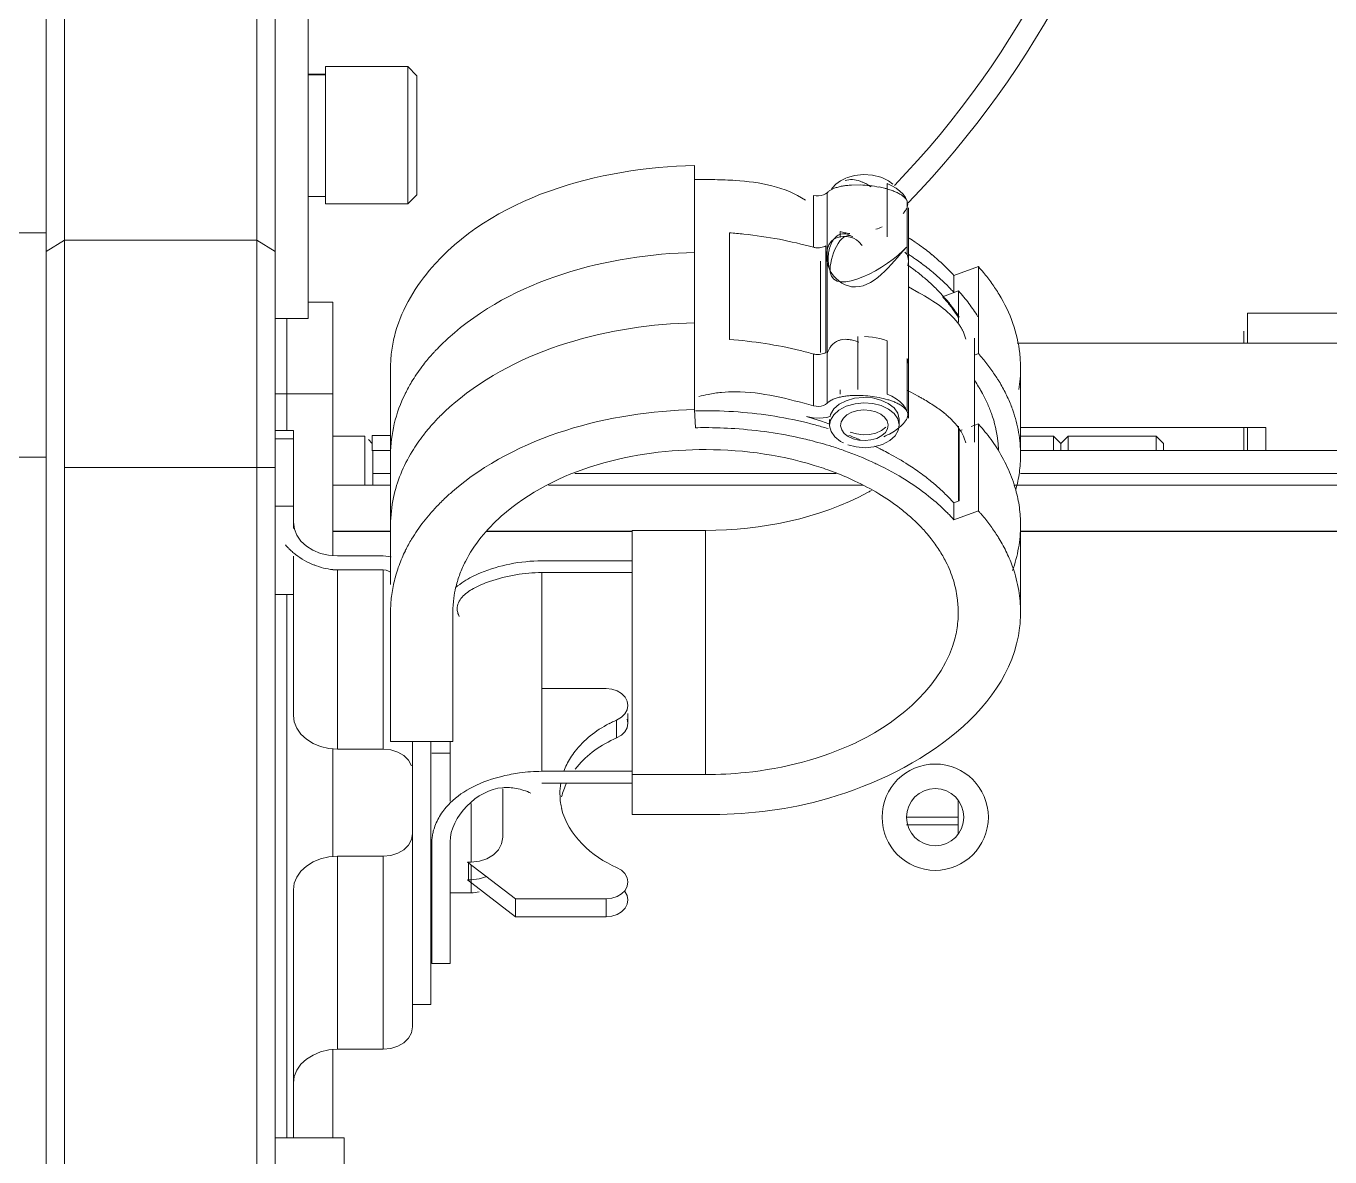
# Model space of a CAD drawing. Header units: centimetres. Extents: x 405464 to 563355, y 50011 to 66875.
# Drawn here: x 512110.53 to 512119.57, y 53207.63 to 53215.47 of the extents above; entities that cross this region are included whole.
import ezdxf

# ---------------------------------------------------------------- set-up
doc = ezdxf.new("R2010")
doc.units = ezdxf.units.CM
doc.linetypes.add('DASHED2', pattern=[9.525, 6.35, -3.175])
doc.layers.get('0').update_dxf_attribs({"lineweight": 9})
doc.layers.add('0-KRCN-MİMARİ-220526', color=8, linetype='Continuous', lineweight=9)
doc.layers.add('03__ASM_ALL_CURVES', color=7, linetype='Continuous')
doc.layers.add('DV_alçıpanel_duvar_yeni', color=1, linetype='Continuous', lineweight=20, true_color=0xff0000)

# ---------------------------------------------------------------- blocks, each defined once
blk = doc.blocks.new('A$C64829d13')
at = {"color": 8, "linetype": 'Continuous'}
for p, q in [((149.6311, 87.6983), (149.6311, 88.3587)), ((149.8375, 86.0724), (149.8375, 88.3587)), ((149.6477, 86.5253), (149.6477, 88.1771)), ((149.821, 86.8893), (149.821, 88.1771)), ((149.5691, 88.0493), (149.5691, 87.6983)), ((149.6311, 87.6983), (149.5691, 87.6983)), ((149.5793, 87.6186), (149.5793, 87.6983)), ((149.6146, 87.4749), (149.6146, 87.6983)), ((149.6206, 87.2086), (149.6206, 87.6983)), ((149.6311, 86.7661), (149.6311, 87.6983)), ((149.6116, 87.6374), (149.608, 87.6321)), ((149.575, 87.6186), (149.5337, 87.6186)), ((149.5337, 87.4446), (149.5337, 87.6186)), ((149.5827, 87.6192), (149.575, 87.6186)), ((149.575, 87.6186), (149.575, 87.4446)), ((149.5073, 87.5984), (149.5073, 87.4244)), ((149.5073, 87.5782), (149.4908, 87.5782)), ((149.4908, 87.5782), (149.4908, 87.3412)), ((149.4735, 87.5414), (149.49, 87.5414)), ((149.4735, 87.5414), (149.4735, 87.4317)), ((149.49, 87.4317), (149.49, 87.5414)), ((149.3329, 87.4993), (149.4144, 87.4993)), ((149.3329, 87.4993), (149.3329, 87.4831)), ((149.4144, 87.4993), (149.4579, 87.4659)), ((149.4144, 87.4831), (149.4144, 87.4993)), ((149.3228, 87.481), (149.3188, 87.4786)), ((149.3329, 87.4831), (149.4144, 87.4831)), ((149.4579, 87.4498), (149.4144, 87.4831)), ((149.4546, 87.4776), (149.4735, 87.4776)), ((149.4546, 87.4523), (149.4546, 87.4776)), ((149.3138, 87.4639), (149.3158, 87.4602)), ((149.4404, 87.4629), (149.4471, 87.4651)), ((149.4471, 87.4651), (149.4546, 87.4659)), ((149.4546, 87.4659), (149.4579, 87.4659)), ((149.457, 87.4659), (149.457, 87.4498)), ((149.3158, 87.4602), (149.319, 87.4572)), ((149.319, 87.4572), (149.3233, 87.4547)), ((149.4344, 87.4433), (149.4403, 87.4468)), ((149.4403, 87.4468), (149.447, 87.4489)), ((149.447, 87.4489), (149.4546, 87.4498)), ((149.4579, 87.4498), (149.4546, 87.4498)), ((149.4546, 87.3971), (149.4546, 87.4498)), ((149.5337, 87.4446), (149.575, 87.4446)), ((149.5793, 87.348), (149.5793, 87.4446)), ((149.5073, 87.4244), (149.5082, 87.4296)), ((149.0153, 87.4242), (149.0153, 87.3946)), ((149.4259, 87.4273), (149.4259, 87.3838)), ((149.5073, 87.3412), (149.5073, 87.4244)), ((149.0153, 87.4162), (149.0619, 87.4162)), ((149.0619, 87.4093), (149.0153, 87.4093)), ((149.3092, 87.407), (149.2432, 87.407)), ((149.3092, 87.1509), (149.3092, 87.407)), ((149.4735, 87.3949), (149.4735, 87.3412)), ((149.3092, 87.371), (149.2432, 87.371)), ((149.2432, 87.1509), (149.2432, 87.371)), ((149.3909, 87.3786), (149.3092, 87.3786)), ((149.3092, 87.368), (149.3909, 87.368)), ((149.3909, 87.1889), (149.3909, 87.368)), ((149.5082, 87.363), (149.5109, 87.3581)), ((149.5109, 87.3581), (149.5151, 87.3539)), ((149.49, 87.3517), (149.4735, 87.3517)), ((149.5269, 87.3487), (149.5337, 87.348)), ((149.5337, 87.348), (149.575, 87.348)), ((149.5337, 87.348), (149.5337, 87.1866)), ((149.575, 87.1866), (149.575, 87.348)), ((149.319, 87.3355), (149.3233, 87.338)), ((149.3233, 87.338), (149.3233, 87.3219)), ((149.5271, 87.3412), (149.471, 87.3412)), ((149.471, 87.3412), (149.471, 87.2245)), ((149.5271, 87.2245), (149.5271, 87.3412)), ((149.3131, 87.3247), (149.3138, 87.3288)), ((149.3131, 87.316), (149.3131, 87.3247)), ((149.3137, 87.3209), (149.3131, 87.3247)), ((149.3138, 87.3126), (149.3131, 87.3086)), ((149.3233, 87.3219), (149.319, 87.3193)), ((149.6146, 87.3176), (149.6146, 87.174)), ((149.3131, 87.3086), (149.3137, 87.3048)), ((149.3329, 87.2934), (149.3909, 87.2934)), ((148.9592, 87.2245), (148.9592, 87.1462)), ((149.6311, 87.2086), (149.6146, 87.2086)), ((149.5271, 87.1996), (149.5271, 87.1983)), ((149.5271, 87.0044), (149.5271, 87.1983)), ((149.3092, 87.1889), (149.3909, 87.1889)), ((149.575, 87.1866), (149.5337, 87.1866)), ((149.3909, 87.1783), (149.3092, 87.1783)), ((149.5266, 87.1747), (149.5337, 87.1739)), ((149.575, 87.1739), (149.5337, 87.1739)), ((149.5793, 86.9451), (149.5793, 87.1739)), ((146.6009, 87.1518), (148.9592, 87.1518)), ((148.9592, 87.1515), (146.6009, 87.1515)), ((149.3092, 87.1509), (149.2432, 87.1509)), ((149.3092, 87.1518), (149.4403, 87.1518)), ((149.4399, 87.1515), (149.3092, 87.1515)), ((149.5271, 87.1518), (149.5793, 87.1518)), ((149.5793, 87.1515), (149.5271, 87.1515)), ((149.6146, 87.0608), (149.6146, 87.1492)), ((148.9972, 87.1332), (149.0192, 87.1414)), ((149.0192, 87.1414), (149.0192, 87.1262)), ((148.9972, 87.0549), (148.9972, 87.1332)), ((149.0144, 87.1244), (149.0192, 87.1262)), ((149.0144, 87.0613), (149.0144, 87.1244)), ((149.0151, 87.0571), (149.0151, 87.1247)), ((149.6146, 87.1291), (149.6311, 87.1291)), ((148.9652, 87.1102), (146.6372, 87.1102)), ((146.6372, 87.0997), (148.9592, 87.0997)), ((149.3847, 87.1102), (149.1015, 87.1102)), ((149.1254, 87.0997), (149.3609, 87.0997)), ((149.543, 87.1102), (149.5271, 87.1102)), ((149.5271, 87.0997), (149.543, 87.0997)), ((149.5793, 87.1102), (149.543, 87.1102)), ((149.543, 87.0789), (149.543, 87.1102)), ((149.5502, 87.0659), (149.5502, 87.1102)), ((149.821, 87.0941), (149.6311, 87.0941)), ((146.6372, 87.0789), (148.9592, 87.0789)), ((148.7381, 87.0581), (148.7381, 87.0789)), ((148.7545, 87.0581), (148.7545, 87.0789)), ((148.7578, 87.0789), (148.7578, 87.0581)), ((148.8304, 87.0725), (148.8304, 87.0789)), ((148.837, 87.0789), (148.837, 87.0659)), ((148.9163, 87.0789), (148.9163, 87.0659)), ((148.9229, 87.0789), (148.9229, 87.0725)), ((148.9295, 87.0789), (148.9295, 87.0659)), ((148.9592, 87.0829), (148.9592, 87.0044)), ((149.0993, 87.0764), (149.0914, 87.0756)), ((149.1074, 87.0757), (149.0993, 87.0764)), ((149.5271, 87.0789), (149.543, 87.0789)), ((149.5436, 87.0725), (149.5436, 87.0793)), ((150.0026, 87.0849), (149.8375, 87.0849)), ((148.8304, 87.0725), (148.837, 87.0659)), ((148.9163, 87.0659), (148.837, 87.0659)), ((148.9229, 87.0725), (148.9163, 87.0659)), ((148.9229, 87.0725), (148.9295, 87.0659)), ((148.9592, 87.0659), (148.9295, 87.0659)), ((149.0008, 87.0713), (149.0008, 86.9777)), ((149.081, 87.0627), (149.0842, 87.0655)), ((149.0914, 87.0756), (149.0835, 87.0734)), ((149.0842, 87.0655), (149.0887, 87.068)), ((149.0887, 87.068), (149.0941, 87.0694)), ((149.0896, 87.0632), (149.0953, 87.0644)), ((149.0941, 87.0694), (149.0994, 87.07)), ((149.0953, 87.0644), (149.1012, 87.0647)), ((149.1012, 87.0647), (149.107, 87.064)), ((149.115, 87.0739), (149.1074, 87.0757)), ((149.1216, 87.0707), (149.1188, 87.0721)), ((149.1267, 87.0667), (149.1216, 87.0707)), ((149.5436, 87.0655), (149.5271, 87.0655)), ((149.5436, 87.0725), (149.5471, 87.069)), ((149.5436, 87.0655), (149.5436, 87.0725)), ((149.5502, 87.0659), (149.5793, 87.0659)), ((149.6311, 87.0685), (149.6146, 87.0685)), ((148.9592, 87.0581), (148.7381, 87.0581)), ((149.0037, 87.0573), (148.9972, 87.0549)), ((149.0144, 87.0613), (149.0117, 87.0603)), ((149.0694, 87.0609), (149.0686, 87.0562)), ((149.0686, 87.0562), (149.0686, 87.0557)), ((149.0686, 87.0511), (149.0686, 87.0562)), ((149.0791, 87.0593), (149.081, 87.0627)), ((149.0806, 87.058), (149.0846, 87.061)), ((149.0846, 87.061), (149.0896, 87.0632)), ((149.107, 87.064), (149.1127, 87.0623)), ((149.1304, 87.0515), (149.1313, 87.0562)), ((149.1313, 87.0562), (149.1313, 87.0567)), ((149.1313, 87.0511), (149.1313, 87.0562)), ((149.132, 87.0548), (149.1387, 87.0525)), ((149.1387, 87.0525), (149.1454, 87.0504)), ((149.2522, 87.0584), (149.2531, 87.0421)), ((149.6311, 87.0608), (149.6146, 87.0608)), ((149.6206, 86.9599), (149.6206, 87.0608)), ((149.0603, 87.0499), (149.0603, 86.8602)), ((149.0614, 87.044), (149.0614, 86.9959)), ((149.0731, 87.0457), (149.0783, 87.0417)), ((149.0732, 87.0406), (149.0784, 87.0365)), ((149.0783, 87.0417), (149.0848, 87.0385)), ((149.0817, 87.0489), (149.0794, 87.0522)), ((149.0852, 87.0462), (149.0817, 87.0489)), ((149.1004, 87.0424), (149.0949, 87.0428)), ((149.1058, 87.043), (149.1004, 87.0424)), ((149.1112, 87.0444), (149.1058, 87.043)), ((149.1157, 87.0469), (149.1112, 87.0444)), ((149.1189, 87.0497), (149.1157, 87.0469)), ((149.1276, 87.0467), (149.1304, 87.0515)), ((149.1304, 87.0464), (149.1308, 87.0482)), ((149.1454, 87.0504), (149.1523, 87.0484)), ((149.2432, 87.0431), (149.2522, 87.0432)), ((149.2531, 87.0421), (149.2531, 87.0244)), ((149.0613, 87.0245), (149.0514, 87.03)), ((149.0784, 87.0365), (149.085, 87.0334)), ((149.0848, 87.0385), (149.0924, 87.0366)), ((149.085, 87.0334), (149.0926, 87.0315)), ((149.0924, 87.0366), (149.1005, 87.036)), ((149.1005, 87.036), (149.1084, 87.0368)), ((149.1116, 87.0294), (149.1033, 87.0293)), ((149.1084, 87.0368), (149.1163, 87.039)), ((149.1089, 87.0318), (149.1163, 87.034)), ((149.1334, 87.0363), (149.135, 87.0375)), ((149.1334, 86.8466), (149.1334, 87.0363)), ((149.1412, 87.0392), (149.1434, 87.0391)), ((149.1434, 87.0391), (149.1457, 87.0387)), ((149.1457, 86.9919), (149.1457, 87.0387)), ((149.2532, 86.8347), (149.2532, 87.035)), ((149.0795, 86.98), (149.0795, 87.0281)), ((149.106, 87.0239), (149.106, 86.9763)), ((149.1218, 87.0282), (149.1218, 87.0243)), ((149.6206, 87.0277), (149.5793, 87.0277)), ((149.6206, 87.0277), (149.6311, 87.0277)), ((149.0605, 86.9992), (149.0603, 87.0018)), ((149.0614, 86.9959), (149.0605, 86.9992)), ((148.0075, 86.9821), (148.9621, 86.9821)), ((148.7545, 86.9552), (148.7545, 86.9821)), ((148.7578, 86.9821), (148.7578, 86.9714)), ((148.9972, 86.9916), (149.0008, 86.9929)), ((148.9972, 86.9132), (148.9972, 86.9916)), ((149.1347, 86.8944), (149.1347, 86.9905)), ((149.1396, 86.9905), (149.1396, 86.9082)), ((149.1084, 86.9801), (149.1049, 86.9813)), ((149.1201, 86.979), (149.1167, 86.9787)), ((149.2217, 86.9788), (149.2217, 86.8827)), ((149.0151, 86.935), (149.0151, 86.9636)), ((149.6014, 86.9599), (149.6311, 86.9599)), ((149.6014, 86.6297), (149.6014, 86.9599)), ((148.7545, 86.9552), (148.3483, 86.9552)), ((149.0294, 86.9403), (149.0151, 86.935)), ((149.0192, 86.9365), (149.0192, 86.9213)), ((149.0602, 86.9315), (149.0509, 86.9367)), ((149.5793, 86.9451), (149.6014, 86.9451)), ((149.0192, 86.9213), (148.9972, 86.9132)), ((149.0605, 86.9056), (149.0603, 86.9082)), ((149.0614, 86.9023), (149.0605, 86.9056)), ((149.0636, 86.9003), (149.0614, 86.9023)), ((149.0614, 86.9023), (149.0614, 86.8543)), ((149.6311, 86.8995), (149.6477, 86.8893)), ((149.8375, 86.8995), (149.821, 86.8893)), ((149.1049, 86.8909), (149.1019, 86.8942)), ((149.1457, 86.849), (149.1457, 86.8958)), ((149.6477, 86.8893), (149.821, 86.8893)), ((149.821, 86.8893), (149.821, 86.5024)), ((149.0795, 86.8384), (149.0795, 86.8864)), ((149.114, 86.8845), (149.1105, 86.8863)), ((149.1218, 86.887), (149.1218, 86.8814)), ((149.8375, 86.8826), (150.0026, 86.8826)), ((149.0614, 86.8543), (149.0629, 86.851)), ((149.5034, 86.8484), (149.5116, 86.8567)), ((149.5859, 86.8567), (149.5116, 86.8567)), ((149.5116, 86.7329), (149.5116, 86.8567)), ((149.5859, 86.7329), (149.5859, 86.8567)), ((149.0988, 86.8384), (149.0942, 86.8412)), ((149.1271, 86.8426), (149.1293, 86.8436)), ((149.135, 86.8477), (149.1334, 86.8466)), ((149.5034, 86.7411), (149.5034, 86.8484)), ((149.6014, 86.8499), (149.5859, 86.8499)), ((149.0742, 86.8389), (149.0782, 86.8359)), ((149.0752, 86.8403), (149.0795, 86.8384)), ((149.0782, 86.8359), (149.083, 86.8335)), ((149.0927, 86.8308), (149.1008, 86.8303)), ((149.1008, 86.8303), (149.1088, 86.8311)), ((149.1034, 86.8396), (149.1117, 86.8397)), ((149.1088, 86.8311), (149.1162, 86.8332)), ((149.2532, 86.8347), (149.2348, 86.8348)), ((149.2531, 86.8347), (149.2531, 86.822)), ((149.6311, 86.6396), (149.6311, 86.7661)), ((149.5034, 86.7411), (149.5116, 86.7329)), ((149.5859, 86.7403), (149.6014, 86.7403)), ((149.6014, 86.7396), (149.5859, 86.7396)), ((149.5859, 86.7329), (149.5116, 86.7329))]:
    blk.add_line(p, q, dxfattribs=at)
for points in [[(149.6146, 87.649), (149.6139, 87.6431), (149.6116, 87.6374)], [(149.608, 87.6321), (149.603, 87.6275), (149.597, 87.6238)], [(149.5337, 87.6186), (149.5269, 87.6179), (149.5205, 87.6159), (149.5151, 87.6127), (149.5109, 87.6085), (149.5082, 87.6036), (149.5073, 87.5984)], [(149.597, 87.6238), (149.5902, 87.6209), (149.5827, 87.6192)], [(149.3188, 87.4947), (149.3229, 87.4972), (149.3275, 87.4987), (149.3329, 87.4993)], [(149.3162, 87.476), (149.3158, 87.4764), (149.3138, 87.48), (149.3131, 87.484), (149.3137, 87.4879)], [(149.3137, 87.4879), (149.3156, 87.4915), (149.3188, 87.4947)], [(149.3188, 87.4786), (149.3156, 87.4754), (149.3137, 87.4717), (149.3131, 87.4678), (149.3138, 87.4639)], [(149.3329, 87.4831), (149.3275, 87.4825), (149.3228, 87.481)], [(149.575, 87.4446), (149.5827, 87.4452), (149.5902, 87.4469), (149.597, 87.4497), (149.603, 87.4535), (149.608, 87.4581), (149.6116, 87.4633), (149.6139, 87.469), (149.6146, 87.4749)], [(149.4259, 87.4273), (149.427, 87.4334), (149.4298, 87.4387), (149.4344, 87.4433)], [(149.5082, 87.4296), (149.5109, 87.4345), (149.5151, 87.4387), (149.5205, 87.4419), (149.5269, 87.4439), (149.5337, 87.4446)], [(149.5151, 87.3539), (149.5205, 87.3507), (149.5269, 87.3487)], [(149.575, 87.348), (149.5827, 87.3474), (149.5902, 87.3457), (149.597, 87.3429), (149.603, 87.3391), (149.608, 87.3345), (149.6116, 87.3292), (149.6139, 87.3236), (149.6146, 87.3176)], [(149.3138, 87.3288), (149.3158, 87.3324), (149.319, 87.3355)], [(149.319, 87.3193), (149.3158, 87.3163), (149.3138, 87.3126)], [(149.3137, 87.3048), (149.3156, 87.3011), (149.3188, 87.298)], [(149.3188, 87.298), (149.3229, 87.2955), (149.3275, 87.294), (149.3329, 87.2934)], [(149.5337, 87.1866), (149.5312, 87.1869), (149.5289, 87.1876), (149.5271, 87.1885)], [(149.575, 87.1739), (149.583, 87.1733), (149.5903, 87.1716), (149.5971, 87.1688), (149.603, 87.165), (149.6079, 87.1605), (149.6116, 87.1553)], [(149.6116, 87.1553), (149.6138, 87.1497), (149.6146, 87.1436)], [(149.0835, 87.0734), (149.077, 87.0699), (149.0723, 87.0657), (149.0694, 87.0609)], [(149.0994, 87.07), (149.105, 87.0696), (149.1101, 87.0683), (149.1146, 87.0662)], [(149.1146, 87.0662), (149.1182, 87.0635), (149.1204, 87.0602)], [(149.1313, 87.0567), (149.13, 87.0619), (149.1267, 87.0667)], [(149.0686, 87.0557), (149.0699, 87.0505), (149.0731, 87.0457)], [(149.0794, 87.0522), (149.0785, 87.0557), (149.0791, 87.0593)], [(149.1204, 87.0602), (149.1214, 87.0566), (149.1208, 87.0531), (149.1189, 87.0497)], [(149.0795, 87.0281), (149.0752, 87.03), (149.0713, 87.0323), (149.0679, 87.0348), (149.0651, 87.0377), (149.0629, 87.0407), (149.0614, 87.044)], [(149.0686, 87.0511), (149.0686, 87.0506), (149.0699, 87.0454), (149.0732, 87.0406)], [(149.0949, 87.0428), (149.0897, 87.0441), (149.0852, 87.0462)], [(149.1163, 87.039), (149.1229, 87.0425), (149.1276, 87.0467)], [(149.1163, 87.034), (149.1227, 87.0373), (149.1275, 87.0415), (149.1304, 87.0464)], [(149.1523, 87.0484), (149.1461, 87.0496), (149.1401, 87.0498), (149.134, 87.0491), (149.1308, 87.0482)], [(149.0926, 87.0315), (149.1008, 87.031), (149.1089, 87.0318)], [(149.135, 87.0375), (149.1368, 87.0383), (149.1389, 87.0389), (149.1412, 87.0392)], [(149.1347, 86.9905), (149.1357, 86.9911), (149.1368, 86.9916), (149.1379, 86.9919), (149.1392, 86.9922)], [(149.1392, 86.9922), (149.1405, 86.9924), (149.1418, 86.9924)], [(149.1418, 86.9924), (149.1425, 86.9924), (149.1431, 86.9924), (149.1438, 86.9923), (149.1445, 86.9922), (149.1451, 86.9921), (149.1457, 86.9919)], [(149.0999, 86.9763), (149.0963, 86.9764), (149.0928, 86.9768), (149.0893, 86.9773), (149.0859, 86.978), (149.0826, 86.9789), (149.0795, 86.98)], [(149.0603, 86.9082), (149.0603, 86.9089), (149.0608, 86.9121), (149.0609, 86.9124)], [(149.1418, 86.8963), (149.1405, 86.8963), (149.1392, 86.8961), (149.1379, 86.8958), (149.1368, 86.8954), (149.1357, 86.895), (149.1347, 86.8944)], [(149.1457, 86.8958), (149.1451, 86.8959), (149.1445, 86.8961), (149.1438, 86.8962), (149.1431, 86.8963), (149.1425, 86.8963), (149.1418, 86.8963)], [(149.0629, 86.851), (149.0651, 86.848), (149.0679, 86.8451)], [(149.0679, 86.8451), (149.0713, 86.8426), (149.0752, 86.8403)], [(149.1168, 86.8335), (149.1216, 86.8359), (149.1256, 86.8389), (149.1288, 86.8423), (149.1296, 86.8435)], [(149.1457, 86.849), (149.1434, 86.8494), (149.1412, 86.8495), (149.1389, 86.8492), (149.1368, 86.8486), (149.135, 86.8477)], [(149.083, 86.8335), (149.0851, 86.8327), (149.0927, 86.8308)]]:
    blk.add_lwpolyline(points, dxfattribs=at)
for radius in [0.0479, 0.0258]:
    blk.add_circle((149.0361, 87.4094), radius, dxfattribs=at)
for centre, radius, start, end in [((149.4546, 87.4488), 0.0287, 90, 105), ((149.448, 87.433), 0.042, 352.2838, 358.2093), ((149.3153, 87.3882), 0.0591, 7.9571, 13.1377), ((149.3159, 87.3883), 0.0585, 0.0033, 7.9579), ((149.3136, 87.4049), 0.0609, 334.3444, 346.8171), ((149.3159, 87.3883), 0.0586, 350.4505, 359.9943), ((149.2432, 87.0187), 0.3523, 90.0068, 95.9178), ((149.3894, 87.5239), 0.1559, 277.868, 283.5268), ((149.3127, 87.3892), 0.0619, 333.9252, 339.8689), ((149.3888, 87.5277), 0.1597, 270.7647, 277.9099), ((149.2136, 87.1195), 0.2466, 115.5522, 116.1173), ((149.2836, 87.4316), 0.1017, 292.9691, 294.5485), ((149.2836, 87.4155), 0.1017, 292.9691, 294.564), ((149.2837, 87.4153), 0.1014, 294.5632, 297.2369), ((149.1122, 87.2242), 0.0969, 165.8996, 174.7858), ((149.0767, 87.2245), 0.1175, 173.1002, 180.0366), ((149.1092, 87.2245), 0.0939, 174.8142, 179.9992), ((149.0775, 87.2245), 0.1183, 180.0545, 189.5005), ((149.1097, 87.2245), 0.0943, 180.0195, 187.6845), ((149.377, 87.2245), 0.094, 352.3561, 359.9794), ((149.1139, 87.2252), 0.0986, 187.7155, 197.2983), ((149.3735, 87.225), 0.0976, 346.7005, 352.3622), ((149.0829, 87.2255), 0.1238, 189.5283, 199.4152), ((149.4192, 87.262), 0.0773, 302.6791, 309.5976), ((149.3713, 87.2255), 0.0998, 345.9526, 346.7184), ((149.5742, 87.1363), 0.0503, 84.1728, 89.0913), ((149.5691, 87.1153), 0.0721, 52.6875, 68.1336), ((149.11, 87.2379), 0.1537, 211.1559, 211.8956), ((149.1518, 87.2465), 0.1424, 218.2124, 221.1598), ((149.3708, 87.2415), 0.1603, 322.1953, 328.9441), ((149.3838, 87.2335), 0.1451, 328.9842, 333.6554), ((149.5791, 87.1269), 0.0566, 40.776, 45.6256), ((149.1574, 87.2514), 0.1499, 221.1543, 223.4195), ((149.1655, 87.2592), 0.1611, 223.4517, 228.3396), ((149.1297, 87.2523), 0.1781, 220.0767, 220.9873), ((149.1318, 87.2541), 0.1808, 220.9873, 221.9313), ((149.1472, 87.2564), 0.172, 221.9448, 224.6099), ((149.1606, 87.2698), 0.191, 224.6656, 230.4875), ((149.1767, 87.2718), 0.178, 228.3342, 232.3239), ((149.3585, 87.2508), 0.1757, 319.1747, 322.2486), ((149.4085, 87.1463), 0.1186, 347.7446, 359.9411), ((149.1456, 87.2397), 0.1698, 221.935, 223.4825), ((149.2067, 86.9129), 0.2315, 118.4012, 119.2828), ((149.3325, 87.276), 0.2119, 310.9245, 312.2956), ((149.1965, 87.304), 0.2521, 237.3383, 241.9503), ((149.2116, 87.3479), 0.2846, 244.3927, 244.8216), ((149.2127, 87.3503), 0.2872, 244.8215, 245.2017), ((149.22, 87.3667), 0.3052, 245.2494, 250.4326), ((149.0882, 87.0827), 0.1092, 182.2232, 186.3574), ((149.1177, 87.1646), 0.1629, 211.9281, 218.3287), ((149.2058, 87.3211), 0.2716, 241.9104, 243.3205), ((149.2085, 87.3264), 0.2776, 243.3169, 243.7485), ((149.2107, 87.3308), 0.2825, 243.7503, 244.8227), ((149.2267, 87.3849), 0.3246, 250.391, 251.4657), ((149.2291, 87.392), 0.3321, 251.4656, 252.5185), ((149.3705, 87.1633), 0.1606, 322.2575, 328.6969), ((149.0911, 87.0832), 0.1122, 186.4144, 199.6236), ((149.0473, 87.0821), 0.04, 204.9006, 208.636), ((149.2217, 87.3559), 0.3099, 247.6221, 249.6459), ((149.2335, 87.4062), 0.3469, 252.535, 255.9543), ((149.2368, 87.4191), 0.3603, 255.939, 257.0621), ((149.3585, 87.1724), 0.1756, 319.1638, 322.3041), ((149.1277, 87.1723), 0.1755, 218.2838, 220.9962), ((149.1318, 87.1758), 0.1808, 220.9873, 221.9313), ((149.0498, 87.0835), 0.0428, 208.6366, 212.0603), ((149.0537, 87.086), 0.0474, 212.0953, 217.0822), ((149.2333, 87.3904), 0.3462, 253.1193, 255.0948), ((149.2432, 87.4605), 0.4022, 266.2212, 270.038), ((149.2432, 87.4571), 0.3988, 270.0392, 271.2849), ((149.0882, 87.0856), 0.1294, 199.3582, 200.3857), ((149.0896, 87.0861), 0.1309, 200.3851, 201.0989), ((149.0857, 87.1173), 0.0924, 228.947, 231.4915), ((149.2432, 87.4437), 0.4006, 265.1638, 269.9964), ((149.3326, 87.1976), 0.2118, 310.9242, 312.3226), ((149.217, 87.3247), 0.3381, 240.0843, 240.6564), ((149.1071, 87.1355), 0.1062, 263.3897, 267.9224), ((149.2186, 87.14), 0.1139, 281.3167, 285.5925), ((149.3291, 87.2016), 0.2171, 310.3587, 310.9277), ((149.0769, 87.0044), 0.1178, 170.4247, 180.0302), ((149.1181, 87.095), 0.1417, 208.9321, 209.8718), ((149.1213, 87.0969), 0.1454, 209.874, 211.2901), ((149.1267, 87.1002), 0.1517, 211.2969, 213.6351), ((149.3719, 87.0991), 0.159, 323.068, 328.9611), ((149.3838, 87.0919), 0.1451, 328.9842, 333.6554), ((149.1102, 87.0964), 0.1539, 211.1564, 212.097), ((149.1132, 87.0982), 0.1574, 212.1004, 213.9499), ((149.0771, 87.0045), 0.1179, 180.0442, 186.4023), ((149.3572, 87.1102), 0.1774, 318.2151, 322.2374), ((149.3637, 87.1051), 0.1691, 322.2629, 323.119), ((149.1115, 86.9983), 0.023, 338.687, 342.4099), ((149.2437, 87.3444), 0.3658, 254.4634, 256.4367), ((149.3413, 87.1248), 0.1989, 312.2653, 316.776), ((149.3485, 87.1179), 0.189, 316.8108, 317.283), ((149.3505, 87.1161), 0.1863, 317.2819, 318.2398), ((149.0476, 86.989), 0.0405, 205.6467, 208.8636), ((149.1348, 87.0365), 0.1433, 212.8934, 218.4501), ((149.1432, 87.043), 0.154, 218.4091, 220.4289), ((149.1456, 87.05), 0.1698, 221.935, 223.4825), ((149.1462, 87.0456), 0.158, 220.4229, 221.0298), ((149.148, 87.0471), 0.1603, 221.0305, 221.9189), ((149.1586, 87.054), 0.1721, 220.3104, 221.3432), ((149.1519, 87.0507), 0.1656, 221.9268, 224.264), ((149.16, 87.0586), 0.1769, 224.2857, 228.5338), ((149.1303, 87.0327), 0.1789, 219.6785, 221.9371), ((149.1737, 87.0805), 0.2113, 230.075, 233.7091), ((149.0948, 86.9064), 0.0378, 2.4712, 7.5361), ((149.1749, 87.0669), 0.2133, 230.4473, 234.1074), ((149.1812, 87.0907), 0.224, 233.6896, 235.3474), ((149.1849, 87.0959), 0.2304, 235.3443, 236.3539), ((149.1874, 87.0997), 0.235, 236.3536, 237.2606), ((149.1817, 87.0762), 0.2248, 234.0849, 235.1967), ((149.1858, 87.082), 0.2319, 235.2003, 237.0221), ((149.1166, 86.8006), 0.0834, 108.882, 113.0166), ((149.2524, 87.2904), 0.4089, 263.8537, 265.686), ((149.6841, 86.2537), 0.8668, 136.0011, 332.1522), ((149.1015, 86.9206), 0.0805, 253.7177, 255.8791), ((149.1044, 86.9321), 0.0924, 255.8971, 259.0019), ((149.1068, 86.9445), 0.1049, 259.0108, 263.5567), ((149.6841, 86.2537), 0.847, 136.1884, 332.383), ((149.107, 86.9456), 0.1061, 263.5113, 268.0523)]:
    blk.add_arc(centre, radius, start, end, dxfattribs=at)
for points in [[(149.3233, 87.4547), (149.3456, 87.4452), (149.3674, 87.4252), (149.3729, 87.4016)], [(149.4735, 87.4317), (149.4735, 87.409), (149.4487, 87.3844), (149.4261, 87.3828)], [(149.1072, 87.342), (149.1383, 87.3569), (149.1726, 87.3655), (149.2069, 87.3691)], [(149.0182, 87.2478), (149.0285, 87.289), (149.0669, 87.3223), (149.105, 87.341)], [(149.2432, 87.1509), (149.193, 87.1509), (149.1407, 87.1404), (149.0965, 87.1165)], [(149.2531, 87.0421), (149.3298, 87.0438), (149.4133, 87.0655), (149.4713, 87.1159)], [(149.2427, 87.0781), (149.2077, 87.0781), (149.1722, 87.0833), (149.1389, 87.0943)], [(149.1442, 87.0558), (149.1655, 87.0501), (149.1874, 87.0464), (149.2094, 87.0446)], [(149.1457, 87.0387), (149.1688, 87.0323), (149.1925, 87.026), (149.2165, 87.026)], [(149.2531, 86.9638), (149.3292, 86.9655), (149.4117, 86.9869), (149.4697, 87.0362)], [(149.2531, 86.9004), (149.3314, 86.9022), (149.4172, 86.9248), (149.4751, 86.9776)], [(149.2164, 86.8355), (149.1945, 86.837), (149.1712, 86.841), (149.1531, 86.8534)]]:
    blk.add_open_spline(points, degree=3, dxfattribs=at)
for points, knots in [([(149.482, 87.4072), (149.4832, 87.4091), (149.4853, 87.4129), (149.487, 87.4169), (149.4876, 87.4189)], [0, 0, 0, 0, 0.508904, 1, 1, 1, 1]), ([(149.4876, 87.4189), (149.4881, 87.4203), (149.4889, 87.4231), (149.4894, 87.4259), (149.4896, 87.4273)], [0, 0, 0, 0, 0.504821, 1, 1, 1, 1]), ([(149.2432, 87.407), (149.2084, 87.407), (149.0985, 87.3971), (148.9695, 87.3173), (148.96, 87.2386)], [0, 0, 0, 0, 0.305049, 1, 1, 1, 1]), ([(149.4734, 87.3966), (149.475, 87.3982), (149.4781, 87.4016), (149.4808, 87.4053), (149.482, 87.4072)], [0, 0, 0, 0, 0.509855, 1, 1, 1, 1]), ([(149.4259, 87.3723), (149.4351, 87.3746), (149.4523, 87.3804), (149.4674, 87.3906), (149.4734, 87.3966)], [0, 0, 0, 0, 0.530796, 1, 1, 1, 1]), ([(149.4261, 87.3828), (149.422, 87.3825), (149.4132, 87.3831), (149.4048, 87.3858), (149.4006, 87.3877)], [0, 0, 0, 0, 0.469755, 1, 1, 1, 1]), ([(149.3259, 87.3391), (149.3328, 87.3423), (149.3455, 87.3499), (149.3563, 87.3603), (149.3607, 87.366)], [0, 0, 0, 0, 0.512748, 1, 1, 1, 1]), ([(149.3683, 87.362), (149.3672, 87.3599), (149.3649, 87.3557), (149.3622, 87.3518), (149.3607, 87.3499)], [0, 0, 0, 0, 0.494122, 1, 1, 1, 1]), ([(149.3607, 87.3499), (149.3567, 87.3448), (149.3473, 87.3354), (149.3362, 87.3282), (149.3302, 87.3251)], [0, 0, 0, 0, 0.488096, 1, 1, 1, 1]), ([(149.4627, 87.2112), (149.464, 87.2127), (149.4662, 87.2158), (149.4671, 87.2197), (149.4671, 87.2215)], [0, 0, 0, 0, 0.52072, 1, 1, 1, 1]), ([(149.4671, 87.2215), (149.4671, 87.2226), (149.4667, 87.2251), (149.4658, 87.2274), (149.4652, 87.2285)], [0, 0, 0, 0, 0.474638, 1, 1, 1, 1]), ([(149.5237, 87.1963), (149.5248, 87.2009), (149.5265, 87.2103), (149.5271, 87.2198), (149.5271, 87.2245)], [0, 0, 0, 0, 0.502703, 1, 1, 1, 1]), ([(149.4378, 87.1969), (149.4428, 87.1986), (149.4517, 87.2023), (149.4598, 87.2079), (149.4627, 87.2112)], [0, 0, 0, 0, 0.548819, 1, 1, 1, 1]), ([(149.0265, 87.1792), (149.0251, 87.1819), (149.0226, 87.1874), (149.0206, 87.193), (149.0197, 87.1958)], [0, 0, 0, 0, 0.504665, 1, 1, 1, 1]), ([(149.3909, 87.1889), (149.3987, 87.1889), (149.4146, 87.1905), (149.4301, 87.1942), (149.4378, 87.1969)], [0, 0, 0, 0, 0.490416, 1, 1, 1, 1]), ([(149.461, 87.1969), (149.4586, 87.1954), (149.4538, 87.1926), (149.4487, 87.1903), (149.446, 87.1892)], [0, 0, 0, 0, 0.489872, 1, 1, 1, 1]), ([(149.4681, 87.2013), (149.4671, 87.1975), (149.4648, 87.1899), (149.4615, 87.1826), (149.4597, 87.179)], [0, 0, 0, 0, 0.494143, 1, 1, 1, 1]), ([(149.5138, 87.1692), (149.5159, 87.1735), (149.5197, 87.1824), (149.5226, 87.1917), (149.5237, 87.1963)], [0, 0, 0, 0, 0.505622, 1, 1, 1, 1]), ([(148.9592, 87.1461), (148.9592, 87.153), (148.9604, 87.167), (148.9641, 87.1806), (148.9664, 87.1872)], [0, 0, 0, 0, 0.495529, 1, 1, 1, 1]), ([(148.9661, 87.1844), (148.9677, 87.1799), (148.9714, 87.171), (148.976, 87.1625), (148.9785, 87.1584)], [0, 0, 0, 0, 0.493461, 1, 1, 1, 1]), ([(149.446, 87.1892), (149.4375, 87.1856), (149.4193, 87.1803), (149.4005, 87.1784), (149.3909, 87.1783)], [0, 0, 0, 0, 0.491437, 1, 1, 1, 1]), ([(149.5959, 87.1821), (149.5932, 87.1832), (149.5878, 87.185), (149.5821, 87.186), (149.5793, 87.1863)], [0, 0, 0, 0, 0.504267, 1, 1, 1, 1]), ([(149.0399, 87.1584), (149.0373, 87.1617), (149.0325, 87.1684), (149.0283, 87.1756), (149.0265, 87.1792)], [0, 0, 0, 0, 0.507969, 1, 1, 1, 1]), ([(149.4597, 87.179), (149.4519, 87.1635), (149.3976, 87.0992), (149.3074, 87.078), (149.2427, 87.0781)], [0, 0, 0, 0, 0.211762, 1, 1, 1, 1]), ([(149.6187, 87.1674), (149.6178, 87.1683), (149.6159, 87.1701), (149.6138, 87.1718), (149.6127, 87.1726)], [0, 0, 0, 0, 0.495009, 1, 1, 1, 1]), ([(148.9795, 87.1567), (148.9816, 87.1534), (148.986, 87.1469), (148.9909, 87.1407), (148.9934, 87.1376)], [0, 0, 0, 0, 0.494157, 1, 1, 1, 1]), ([(148.9635, 87.1144), (148.9621, 87.1196), (148.9599, 87.1301), (148.9592, 87.1408), (148.9592, 87.1461)], [0, 0, 0, 0, 0.502773, 1, 1, 1, 1]), ([(149.4751, 87.1192), (149.478, 87.1219), (149.4837, 87.1273), (149.4889, 87.133), (149.4914, 87.1359)], [0, 0, 0, 0, 0.506179, 1, 1, 1, 1]), ([(149.0224, 87.1229), (149.0248, 87.1203), (149.0299, 87.1152), (149.0353, 87.1105), (149.038, 87.1082)], [0, 0, 0, 0, 0.493587, 1, 1, 1, 1]), ([(149.1085, 87.1064), (149.1012, 87.1098), (149.0872, 87.1173), (149.074, 87.1262), (149.0679, 87.1309)], [0, 0, 0, 0, 0.512333, 1, 1, 1, 1]), ([(148.9635, 87.1145), (148.9621, 87.1093), (148.9599, 87.0988), (148.9592, 87.0881), (148.9592, 87.0828)], [0, 0, 0, 0, 0.502704, 1, 1, 1, 1]), ([(148.9795, 87.0784), (148.976, 87.0841), (148.9697, 87.0957), (148.9653, 87.1081), (148.9635, 87.1144)], [0, 0, 0, 0, 0.508686, 1, 1, 1, 1]), ([(149.0391, 87.1225), (149.0464, 87.1164), (149.0623, 87.105), (149.0795, 87.0956), (149.0886, 87.0913)], [0, 0, 0, 0, 0.486324, 1, 1, 1, 1]), ([(149.5077, 87.0799), (149.5117, 87.0864), (149.5184, 87.0997), (149.5229, 87.114), (149.5244, 87.1212)], [0, 0, 0, 0, 0.509163, 1, 1, 1, 1]), ([(149.038, 87.1082), (149.0415, 87.1052), (149.0488, 87.0995), (149.0565, 87.0943), (149.0604, 87.0917)], [0, 0, 0, 0, 0.492839, 1, 1, 1, 1]), ([(149.1389, 87.0943), (149.1337, 87.096), (149.1234, 87.0997), (149.1134, 87.1041), (149.1085, 87.1064)], [0, 0, 0, 0, 0.506159, 1, 1, 1, 1]), ([(148.9592, 87.0828), (148.9592, 87.076), (148.9604, 87.0624), (148.9639, 87.0492), (148.9661, 87.0427)], [0, 0, 0, 0, 0.495615, 1, 1, 1, 1]), ([(149.5138, 87.0275), (149.5181, 87.0362), (149.5248, 87.0543), (149.5271, 87.0735), (149.5271, 87.0829)], [0, 0, 0, 0, 0.508503, 1, 1, 1, 1]), ([(149.011, 87.0653), (149.0105, 87.0664), (149.0096, 87.0686), (149.0089, 87.0709), (149.0086, 87.0721)], [0, 0, 0, 0, 0.499029, 1, 1, 1, 1]), ([(149.07, 87.0594), (149.0718, 87.0608), (149.0759, 87.0634), (149.0802, 87.0655), (149.0825, 87.0665)], [0, 0, 0, 0, 0.480359, 1, 1, 1, 1]), ([(149.1562, 87.068), (149.166, 87.0657), (149.1861, 87.062), (149.2065, 87.0599), (149.2167, 87.0592)], [0, 0, 0, 0, 0.495935, 1, 1, 1, 1]), ([(149.025, 87.0476), (149.0233, 87.0491), (149.0201, 87.0522), (149.0171, 87.0556), (149.0158, 87.0574)], [0, 0, 0, 0, 0.509554, 1, 1, 1, 1]), ([(149.0615, 87.0497), (149.0622, 87.0515), (149.0648, 87.0551), (149.0681, 87.0579), (149.07, 87.0594)], [0, 0, 0, 0, 0.447016, 1, 1, 1, 1]), ([(149.4752, 87.041), (149.4781, 87.0436), (149.4837, 87.049), (149.4889, 87.0547), (149.4914, 87.0576)], [0, 0, 0, 0, 0.506145, 1, 1, 1, 1]), ([(148.9941, 87.0265), (148.9924, 87.0296), (148.9892, 87.0358), (148.9866, 87.0423), (148.9855, 87.0455)], [0, 0, 0, 0, 0.505077, 1, 1, 1, 1]), ([(149.0484, 87.0316), (149.0448, 87.0337), (149.0379, 87.0379), (149.0313, 87.0426), (149.0282, 87.045)], [0, 0, 0, 0, 0.510152, 1, 1, 1, 1]), ([(149.0612, 87.0444), (149.0609, 87.0453), (149.0607, 87.0471), (149.0612, 87.0488), (149.0615, 87.0497)], [0, 0, 0, 0, 0.486446, 1, 1, 1, 1]), ([(149.0655, 87.0392), (149.0645, 87.0399), (149.0628, 87.0414), (149.0616, 87.0434), (149.0612, 87.0444)], [0, 0, 0, 0, 0.540896, 1, 1, 1, 1]), ([(148.9675, 87.039), (148.969, 87.0352), (148.9723, 87.0276), (148.9763, 87.0203), (148.9785, 87.0167)], [0, 0, 0, 0, 0.494281, 1, 1, 1, 1]), ([(149.0722, 87.0355), (149.071, 87.036), (149.0686, 87.0371), (149.0665, 87.0385), (149.0655, 87.0392)], [0, 0, 0, 0, 0.528775, 1, 1, 1, 1]), ([(149.0789, 87.0331), (149.0777, 87.0335), (149.0755, 87.0342), (149.0732, 87.0351), (149.0722, 87.0355)], [0, 0, 0, 0, 0.514784, 1, 1, 1, 1]), ([(149.0949, 87.03), (149.0921, 87.0303), (149.0867, 87.0311), (149.0814, 87.0324), (149.0789, 87.0331)], [0, 0, 0, 0, 0.512791, 1, 1, 1, 1]), ([(149.1197, 87.0303), (149.1184, 87.0301), (149.1157, 87.0297), (149.113, 87.0295), (149.1116, 87.0294)], [0, 0, 0, 0, 0.487743, 1, 1, 1, 1]), ([(149.1271, 87.0323), (149.1259, 87.0319), (149.1235, 87.0311), (149.121, 87.0306), (149.1197, 87.0303)], [0, 0, 0, 0, 0.48022, 1, 1, 1, 1]), ([(149.1334, 87.0363), (149.1326, 87.0354), (149.1306, 87.0339), (149.1283, 87.0328), (149.1271, 87.0323)], [0, 0, 0, 0, 0.47096, 1, 1, 1, 1]), ([(149.2165, 87.026), (149.2205, 87.026), (149.2288, 87.0264), (149.2369, 87.0275), (149.2409, 87.0284)], [0, 0, 0, 0, 0.495664, 1, 1, 1, 1]), ([(148.9826, 87.0103), (148.9848, 87.0071), (148.9894, 87.0007), (148.9945, 86.9946), (148.9972, 86.9916)], [0, 0, 0, 0, 0.494107, 1, 1, 1, 1]), ([(149.5271, 87.0044), (149.5271, 86.9997), (149.5265, 86.9901), (149.5248, 86.9807), (149.5237, 86.9761)], [0, 0, 0, 0, 0.497271, 1, 1, 1, 1]), ([(148.9785, 86.9383), (148.9735, 86.9465), (148.9653, 86.9636), (148.9609, 86.9822), (148.9599, 86.9913)], [0, 0, 0, 0, 0.510782, 1, 1, 1, 1]), ([(149.1304, 86.9854), (149.1297, 86.9845), (149.1281, 86.9827), (149.1262, 86.9813), (149.1252, 86.9808)], [0, 0, 0, 0, 0.49781, 1, 1, 1, 1]), ([(149.1329, 86.99), (149.1326, 86.9892), (149.1319, 86.9876), (149.1309, 86.9861), (149.1304, 86.9854)], [0, 0, 0, 0, 0.504503, 1, 1, 1, 1]), ([(149.1579, 86.9887), (149.1683, 86.9862), (149.1895, 86.9821), (149.2109, 86.9796), (149.2217, 86.9788)], [0, 0, 0, 0, 0.496171, 1, 1, 1, 1]), ([(149.011, 86.9715), (149.0105, 86.9726), (149.0095, 86.9749), (149.0088, 86.9773), (149.0085, 86.9785)], [0, 0, 0, 0, 0.499333, 1, 1, 1, 1]), ([(149.1167, 86.9787), (149.1154, 86.9787), (149.1126, 86.979), (149.1099, 86.9796), (149.1084, 86.9801)], [0, 0, 0, 0, 0.469923, 1, 1, 1, 1]), ([(149.1252, 86.9808), (149.1244, 86.9803), (149.1228, 86.9796), (149.121, 86.9792), (149.1201, 86.979)], [0, 0, 0, 0, 0.487123, 1, 1, 1, 1]), ([(149.5237, 86.9761), (149.5183, 86.9543), (149.4622, 86.8569), (149.3388, 86.8239), (149.2531, 86.822)], [0, 0, 0, 0, 0.207042, 1, 1, 1, 1]), ([(149.0151, 86.935), (149.0118, 86.9387), (149.0056, 86.9462), (149.0002, 86.9542), (148.9977, 86.9583)], [0, 0, 0, 0, 0.507773, 1, 1, 1, 1]), ([(149.0158, 86.9638), (149.0151, 86.9647), (149.0138, 86.9665), (149.0126, 86.9685), (149.0121, 86.9694)], [0, 0, 0, 0, 0.503616, 1, 1, 1, 1]), ([(149.0149, 86.9595), (149.0167, 86.9566), (149.0207, 86.9508), (149.0251, 86.9453), (149.0274, 86.9426)], [0, 0, 0, 0, 0.49443, 1, 1, 1, 1]), ([(149.0509, 86.9367), (149.0441, 86.9405), (149.0314, 86.9482), (149.0201, 86.9581), (149.0158, 86.9638)], [0, 0, 0, 0, 0.524384, 1, 1, 1, 1]), ([(148.9926, 86.9185), (148.99, 86.9217), (148.985, 86.9281), (148.9806, 86.9349), (148.9785, 86.9383)], [0, 0, 0, 0, 0.506021, 1, 1, 1, 1]), ([(149.0621, 86.8956), (149.078, 86.9137), (149.1537, 86.9562), (149.1211, 86.8794), (149.1105, 86.8863)], [0, 0, 0, 0, 0.657114, 1, 1, 1, 1]), ([(149.038, 86.9185), (149.0353, 86.9208), (149.0299, 86.9255), (149.0248, 86.9306), (149.0224, 86.9332)], [0, 0, 0, 0, 0.506413, 1, 1, 1, 1]), ([(149.0428, 86.9261), (149.0455, 86.9237), (149.051, 86.919), (149.0568, 86.9147), (149.0598, 86.9126)], [0, 0, 0, 0, 0.493932, 1, 1, 1, 1]), ([(149.0621, 86.8956), (149.0755, 86.9109), (149.0998, 86.944), (149.1363, 86.9179), (149.1345, 86.8829), (149.1102, 86.8855), (149.1049, 86.8909)], [0, 0, 0, 0, 0.44621, 0.633594, 0.832928, 1, 1, 1, 1]), ([(149.0391, 86.9024), (149.0355, 86.9054), (149.0286, 86.9115), (149.0222, 86.918), (149.0192, 86.9213)], [0, 0, 0, 0, 0.508274, 1, 1, 1, 1]), ([(149.1302, 86.9193), (149.1307, 86.9181), (149.1316, 86.9155), (149.1321, 86.9128), (149.1323, 86.9114)], [0, 0, 0, 0, 0.494178, 1, 1, 1, 1]), ([(149.1326, 86.9081), (149.1327, 86.9061), (149.1325, 86.9023), (149.1318, 86.8985), (149.1313, 86.8967)], [0, 0, 0, 0, 0.508219, 1, 1, 1, 1]), ([(149.1289, 86.8906), (149.1284, 86.8896), (149.1271, 86.8877), (149.1255, 86.8861), (149.1246, 86.8855)], [0, 0, 0, 0, 0.518184, 1, 1, 1, 1]), ([(149.1313, 86.8967), (149.1311, 86.8956), (149.1304, 86.8935), (149.1295, 86.8915), (149.1289, 86.8906)], [0, 0, 0, 0, 0.513199, 1, 1, 1, 1]), ([(149.2087, 86.8839), (149.1979, 86.885), (149.1768, 86.8881), (149.1559, 86.893), (149.1457, 86.8958)], [0, 0, 0, 0, 0.505416, 1, 1, 1, 1]), ([(149.1218, 86.8814), (149.1205, 86.8819), (149.1177, 86.8828), (149.1147, 86.8832), (149.1132, 86.8833)], [0, 0, 0, 0, 0.482368, 1, 1, 1, 1]), ([(149.1246, 86.8855), (149.1232, 86.8845), (149.1196, 86.883), (149.1158, 86.8837), (149.114, 86.8845)], [0, 0, 0, 0, 0.469281, 1, 1, 1, 1]), ([(149.0651, 86.8653), (149.0643, 86.8644), (149.063, 86.8628), (149.0619, 86.8609), (149.0615, 86.86)], [0, 0, 0, 0, 0.531554, 1, 1, 1, 1]), ([(149.0615, 86.86), (149.0612, 86.8591), (149.0607, 86.8572), (149.061, 86.8552), (149.0613, 86.8544)], [0, 0, 0, 0, 0.513278, 1, 1, 1, 1]), ([(149.0613, 86.8544), (149.0617, 86.8535), (149.0628, 86.8517), (149.0644, 86.8503), (149.0653, 86.8496)], [0, 0, 0, 0, 0.462389, 1, 1, 1, 1]), ([(149.0653, 86.8496), (149.0662, 86.8489), (149.0681, 86.8477), (149.0702, 86.8466), (149.0713, 86.8461)], [0, 0, 0, 0, 0.472555, 1, 1, 1, 1]), ([(149.0713, 86.8461), (149.0725, 86.8456), (149.075, 86.8446), (149.0776, 86.8438), (149.079, 86.8434)], [0, 0, 0, 0, 0.482196, 1, 1, 1, 1]), ([(149.1198, 86.8406), (149.1211, 86.8409), (149.1236, 86.8414), (149.126, 86.8422), (149.1271, 86.8426)], [0, 0, 0, 0, 0.51977, 1, 1, 1, 1]), ([(149.1293, 86.8436), (149.1301, 86.844), (149.1316, 86.8449), (149.1329, 86.846), (149.1334, 86.8466)], [0, 0, 0, 0, 0.519777, 1, 1, 1, 1]), ([(149.1038, 86.8362), (149.103, 86.8365), (149.1013, 86.8372), (149.0997, 86.838), (149.0988, 86.8384)], [0, 0, 0, 0, 0.493124, 1, 1, 1, 1]), ([(149.1172, 86.8357), (149.1152, 86.835), (149.1105, 86.8344), (149.1061, 86.8354), (149.1038, 86.8362)], [0, 0, 0, 0, 0.47639, 1, 1, 1, 1]), ([(149.1117, 86.8397), (149.1131, 86.8398), (149.1158, 86.84), (149.1185, 86.8404), (149.1198, 86.8406)], [0, 0, 0, 0, 0.512292, 1, 1, 1, 1]), ([(149.2348, 86.8348), (149.2317, 86.8349), (149.2255, 86.835), (149.2194, 86.8353), (149.2164, 86.8355)], [0, 0, 0, 0, 0.500788, 1, 1, 1, 1])]:
    blk.add_open_spline(points, degree=3, knots=knots, dxfattribs=at)
at = {"layer": '03__ASM_ALL_CURVES', "color": 8, "linetype": 'DASHED2', "ltscale": 10}
blk.add_circle((153.4, 131.3), 45.5, dxfattribs=at)
blk.add_arc((153.4, 45.5), 45.5, 109.45227, 22.04551, dxfattribs=at)
blk = doc.blocks.new('A$C9e52caec')
at = {"layer": 'DV_alçıpanel_duvar_yeni', "color": 8, "xscale": 7.692307692308199, "yscale": 7.692307692308199, "zscale": 7.692307692308199, "rotation": 180}
blk.add_blockref('A$C64829d13', (8905, 1620), dxfattribs=at)

msp = doc.modelspace()

# ---------------------------------------------------------------- block references
at = {"layer": '0-KRCN-MİMARİ-220526', "rotation": 359.999999999997}
msp.add_blockref('A$C9e52caec', (504358.2692, 52262.3676, 73.999), dxfattribs=at)

doc.saveas('drawing.dxf')
